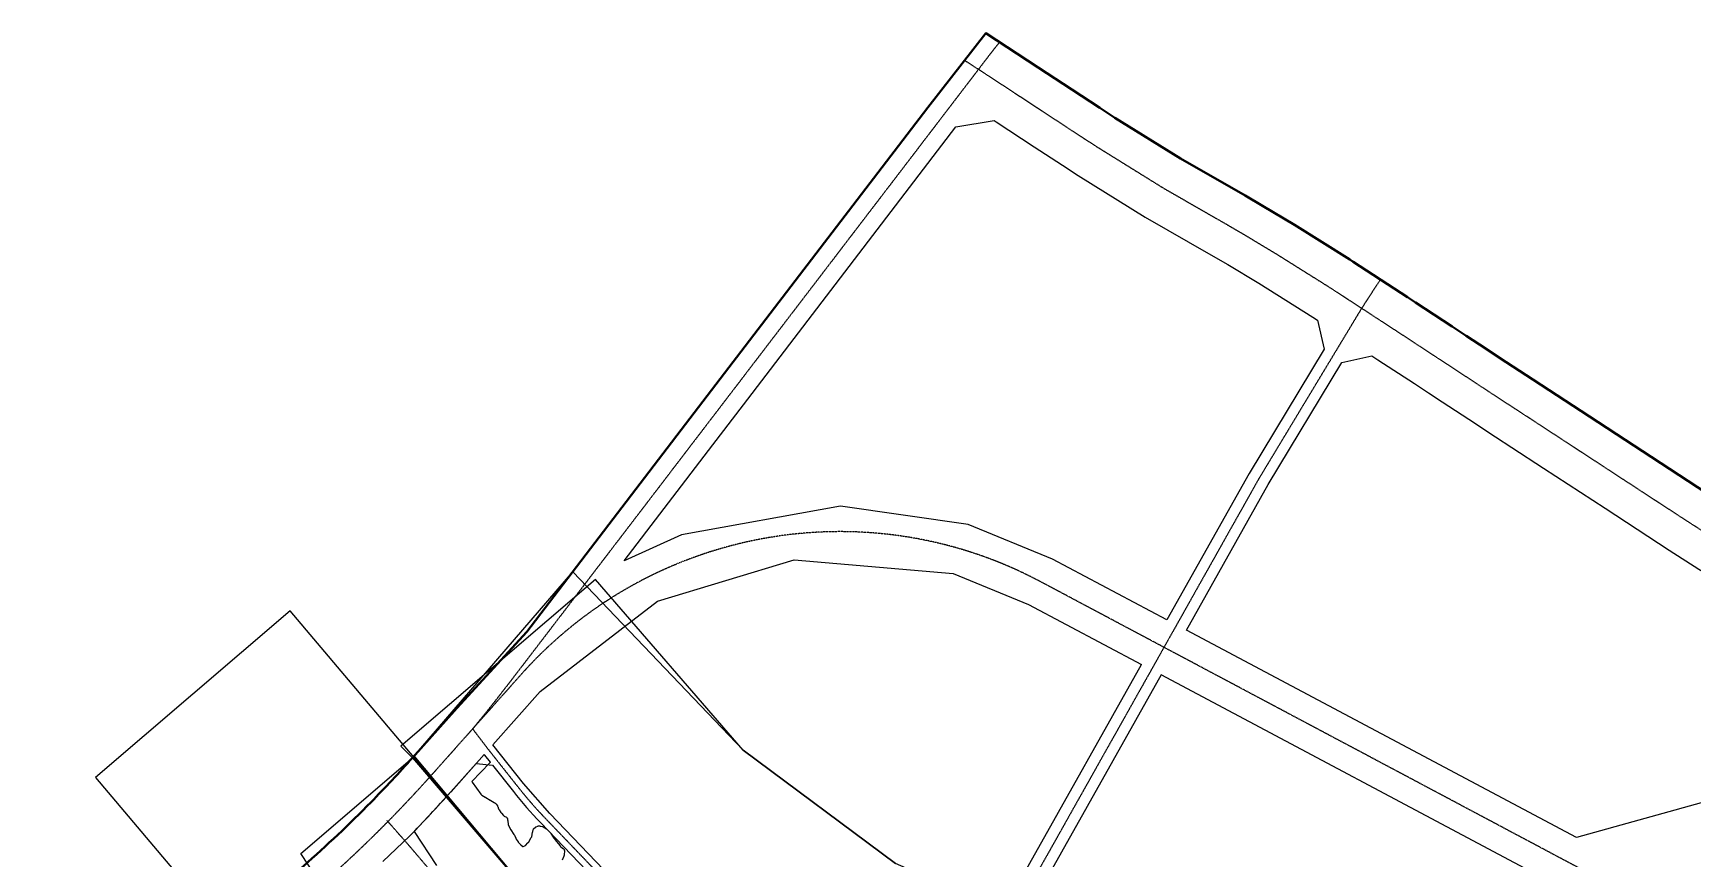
# Model space of a CAD drawing. Header units: millimetres. Extents: x -2018 to 1267, y -2136 to 2585.
# Drawn here: x -2000 to -59, y 1620 to 2585 of the extents above; entities that cross this region are included whole.
import ezdxf

# ---------------------------------------------------------------- set-up
doc = ezdxf.new("R2010")
doc.units = ezdxf.units.MM
doc.linetypes.add('DASH', pattern=[0.35, 0.25, -0.1])
for name, color, linetype in [('0block', 7, 'Continuous'), ('0river', 141, 'Continuous'), ('0river_center', 10, 'Continuous'), ('0road_center', 10, 'DASH'), ('2area_all', 7, 'Continuous'), ('2area_down', 7, 'Continuous'), ('2area_up', 7, 'Continuous')]:
    doc.layers.add(name, color=color, linetype=linetype)
doc.layers.add('0edge', color=40, linetype='Continuous', lineweight=40)

msp = doc.modelspace()

# ---------------------------------------------------------------- linework, layer by layer
at = {"layer": '0block'}
for points in [[(-920.7, 2475.8), (-875.8, 2483.1), (-873.7, 2481.8), (-829, 2452.5), (-796.2, 2431), (-777.6, 2418.9), (-699.1, 2370.2), (-622.5, 2326.1), (-602.6, 2314.6), (-566.3, 2292.8), (-503, 2253.1), (-497.8, 2249.7), (-490, 2215.8), (-577.7, 2070.4), (-674.1, 1899.2), (-807.6, 1970.2), (-906.2, 2010.5), (-1055.8, 2032.2), (-1241.9, 1998.7), (-1309, 1968.2), (-1210.3, 2097.1), (-1164.3, 2157.3)], [(-651.1, 1887), (-555.3, 2057.3), (-469.2, 2200.1), (-434.1, 2208.1), (-426.9, 2203.4), (-384.1, 2175.4), (-367.6, 2164.5), (-351.8, 2154.1), (-320.5, 2133.7), (-289.3, 2113.2), (-270.1, 2100.8), (-233.2, 2076.7), (-161, 2029.6), (-86.1, 1980.6), (-51.4, 1958.4), (-20.8, 1940), (25.7, 1914.3), (55.2, 1899.6), (67.5, 1857.2), (-34.7, 1689), (-194.7, 1644.4)]]:
    msp.add_lwpolyline(points, close=True, dxfattribs=at)
msp.add_lwpolyline([(-996.2, 1378.5), (-1195, 1492.2), (-1305.8, 1578.6), (-1395.9, 1672.4), (-1426.7, 1707.6), (-1462.6, 1752.9), (-1407.2, 1815.1), (-1269.9, 1921), (-1110.1, 1969.2), (-923.9, 1953.2), (-835.8, 1917.2), (-703.5, 1846.9)], dxfattribs=at)
at = {"layer": '0block', "color": 7}
msp.add_lwpolyline([(-996.2, 1378.5), (-988.6, 1374.8), (-965, 1382.2), (-703.5, 1846.9)], dxfattribs=at)
msp.add_lwpolyline([(-680.5, 1834.7), (-940.5, 1372.7), (-932.7, 1347.7), (-358.9, 1069.7, 0.034467), (-295.4, 1045.9), (-275.5, 1039.9, 0.050788), (-179.4, 1021.6), (-163.2, 1312.3), (-161.5, 1335.8), (-159, 1359.5), (-155.7, 1383.1), (-151.7, 1406.6), (-149.3, 1418.3), (-224.7, 1592.4)], format="xyb", close=True, dxfattribs=at)
msp.add_lwpolyline([(-1591.2, 1616.5), (-1560.2, 1646, 0.011583), (-1511.8, 1697.8), (-1482, 1731.2), (-1463.1, 1729.3), (-1438.5, 1698.3, 0.023745), (-1406.8, 1662), (-1316.7, 1568.2, 0.071647)], format="xyb", dxfattribs=at)
at = {"layer": '0edge'}
msp.add_lwpolyline([(-42.7, 2047.8), (-117.3, 2096.5), (-189.5, 2143.7), (-226.5, 2167.9), (-245.6, 2180.2), (-276.7, 2200.6), (-307.9, 2221), (-323.6, 2231.4), (-340.2, 2242.3), (-383.1, 2270.3), (-392.4, 2276.4), (-456, 2317.9), (-459.9, 2320.5), (-524.4, 2361), (-562, 2383.5), (-582.4, 2395.4), (-658, 2438.9), (-734.7, 2486.4), (-752.5, 2498), (-785.1, 2519.4), (-824.5, 2545.2), (-885.8, 2585.3), (-953.7, 2498.4), (-1191.4, 2187.7), (-1237.3, 2127.8), (-1422.9, 1885.1), (-1504.7, 1795.8), (-1556.6, 1737.7, -0.012077), (-1605.1, 1685.9, -0.03706), (-1768.7, 1542.4, -0.004072)], format="xyb", dxfattribs=at)
at = {"layer": '0river'}
msp.add_lwpolyline([(-1528.2, 1611.7), (-1554.2, 1651.5), (-1554.3, 1652), (-1554, 1652.4), (-1533, 1674.5), (-1532.7, 1674.8), (-1532.3, 1675.2), (-1512.1, 1697.4), (-1511.8, 1697.8), (-1511.5, 1698.1), (-1472.9, 1741.4), (-1472.5, 1741.2), (-1472.2, 1740.9), (-1465.7, 1732.6), (-1465.5, 1732.2), (-1465.9, 1731.8), (-1487, 1709.9), (-1486.8, 1709.4), (-1476.6, 1695.2), (-1476.3, 1694.8), (-1476, 1694.4), (-1475.6, 1694.2), (-1471.7, 1691.8), (-1471.3, 1691.5), (-1470.9, 1691.3), (-1465.7, 1688.2), (-1465.3, 1688), (-1464.8, 1687.7), (-1460.9, 1685.5), (-1460.5, 1685.2), (-1460.1, 1684.9), (-1458.9, 1684.1), (-1458.5, 1683.8), (-1458.2, 1683.3), (-1457.3, 1681.5), (-1457.1, 1681.1), (-1456.9, 1680.6), (-1455.8, 1677.9), (-1455.6, 1677.4), (-1455.3, 1677), (-1453.1, 1673.7), (-1452.8, 1673.3), (-1452.5, 1672.9), (-1450.1, 1670.3), (-1449.8, 1669.9), (-1449.4, 1669.6), (-1446.7, 1668.2), (-1446.3, 1668), (-1446.1, 1667.6), (-1445.8, 1667.1), (-1445.6, 1666.7), (-1445.4, 1666.2), (-1445.3, 1664.7), (-1445.2, 1664.2), (-1445.2, 1663.7), (-1444.7, 1660.2), (-1444.6, 1659.8), (-1444.5, 1659.3), (-1442, 1654.4), (-1441.8, 1653.9), (-1441.5, 1653.5), (-1437.9, 1648.1), (-1437.6, 1647.7), (-1437.3, 1647.3), (-1435.7, 1643.6), (-1435.5, 1643.2), (-1435.2, 1642.7), (-1433.1, 1639.3), (-1432.9, 1638.9), (-1432.6, 1638.5), (-1430, 1635.9), (-1427.6, 1634), (-1427.2, 1634.1), (-1425.3, 1634.8), (-1424.8, 1635), (-1424.4, 1635.3), (-1421.6, 1638.1), (-1421.2, 1638.5), (-1420.9, 1638.8), (-1417.6, 1644.4), (-1417.3, 1644.8), (-1417.1, 1645.3), (-1416, 1650.7), (-1415.9, 1651.2), (-1415.8, 1651.7), (-1415.2, 1653.6), (-1415.1, 1654.1), (-1414.9, 1654.5), (-1412.6, 1656.5), (-1412.2, 1656.8), (-1411.9, 1657.1), (-1410, 1657.8), (-1409.5, 1658), (-1409, 1658), (-1408, 1658.1), (-1407.5, 1658), (-1407, 1657.9), (-1404.6, 1657.2), (-1404.1, 1657.1), (-1403.7, 1656.9), (-1399.8, 1654.5), (-1399.4, 1654.3), (-1399, 1653.9), (-1395.2, 1650), (-1394.9, 1649.6), (-1394.6, 1649.2), (-1392.7, 1646.2), (-1392.5, 1645.8), (-1392.2, 1645.4), (-1387.9, 1639.9), (-1387.6, 1639.5), (-1384.2, 1635.2), (-1383.9, 1634.8), (-1383.6, 1634.4), (-1380.9, 1632.2), (-1380.5, 1631.8), (-1380.1, 1631.5), (-1379.5, 1630.7), (-1379.2, 1630.3), (-1379, 1629.9), (-1378.8, 1628.9), (-1378.7, 1628.4), (-1378.7, 1627.9), (-1379, 1625.4), (-1379, 1624.9), (-1379.1, 1624.4), (-1379.3, 1623.5), (-1379.4, 1623), (-1379.6, 1622.5), (-1381.4, 1617.8)], dxfattribs=at)
at = {"layer": '0river_center'}
msp.add_lwpolyline([(-1556.6, 1737.7), (-1375.6, 1526.3), (-1143.3, 1353.1), (-492.1, 1068.3), (-251.1, 968.4), (-77, 945.3), (157.7, 945.3), (324.2, 900.1), (397.9, 820.8), (443.4, 599.8), (468.5, 418.9), (531.2, 220.6), (670.3, 69), (687.4, -4), (571.2, -171.8), (493.7, -316.1), (448.4, -510.1), (463.9, -832.2), (446.3, -1067.5), (343.2, -1386.7), (323.9, -1559.9), (387.6, -1785.3), (396.7, -1931.1), (385.9, -2048.1)], dxfattribs=at)
at = {"layer": '0road_center'}
for points in [[(-869.7, 2574.8, 0.008352), (-894.3, 2543.1)], [(-894.3, 2543.1), (-1446.5, 1821.3, -0.009957), (-1486.2, 1771.5, -0.009957)], [(-77.2, 1548), (-821.7, 1943.7, 0.34562), (-1429.6, 1835.1), (-1534.2, 1717.7, -0.053242), (-1770.3, 1503.9), (-2000.4, 1336.2)], [(-1486.2, 1771.5), (-1468.9, 1748.8), (-1432.6, 1702.9, 0.023745), (-1401.4, 1667.2), (-1311.2, 1573.4, 0.071647), (-1198.8, 1485.6), (-999.7, 1371.8), (-362.1, 1062.9, 0.034512), (-297.5, 1038.7), (-277.7, 1032.8, 0.064788), (-152.8, 1012.6), (-95.4, 1009.7), (-85.3, 1010.4), (-70.8, 1011.7), (-64.7, 1012), (-56.7, 1012.6)], [(-1486.2, 1771.5), (-1468.9, 1748.8), (-1432.6, 1702.9, 0.023745), (-1401.4, 1667.2), (-1311.2, 1573.4, 0.071647), (-1198.8, 1485.6), (-999.7, 1371.8), (-362.1, 1062.9, 0.034512), (-297.5, 1038.7), (-277.7, 1032.8, 0.064788), (-152.8, 1012.6), (-95.4, 1009.7), (-85.3, 1010.4), (-70.8, 1011.7), (-64.7, 1012), (-56.7, 1012.6)]]:
    msp.add_lwpolyline(points, format="xyb", dxfattribs=at)
for points in [[(-908.7, 2552.4), (-910.6, 2553.6), (-908.7, 2552.4), (-881.4, 2534.7), (-851.8, 2515.3), (-807, 2485.9), (-774.4, 2464.5), (-756.1, 2452.7), (-678.5, 2404.5), (-602.4, 2360.8), (-582.3, 2349.1), (-545.4, 2326.9), (-481.5, 2286.8), (-425.1, 2250), (-405, 2236.9), (-362.2, 2208.8), (-345.6, 2198), (-329.8, 2187.6), (-298.6, 2167.1), (-267.4, 2146.7), (-248.3, 2134.3), (-211.4, 2110.2), (-139.2, 2063), (-64.4, 2014.2), (-30.3, 1992.4)], [(-910.6, 2553.6), (-908.7, 2552.4), (-881.4, 2534.7), (-851.8, 2515.3), (-807, 2485.9), (-774.4, 2464.5), (-756.1, 2452.7), (-678.5, 2404.5), (-602.4, 2360.8), (-582.3, 2349.1), (-545.4, 2326.9), (-481.5, 2286.8), (-425.1, 2250), (-405, 2236.9), (-362.2, 2208.8), (-345.6, 2198), (-329.8, 2187.6), (-298.6, 2167.1), (-267.4, 2146.7), (-248.3, 2134.3), (-211.4, 2110.2), (-139.2, 2063), (-64.4, 2014.2), (-30.3, 1992.4)], [(-424.2, 2297.1), (-446, 2263.6), (-566.5, 2063.9), (-962.9, 1359.4)], [(-424.2, 2297.1), (-446, 2263.6), (-566.5, 2063.9), (-962.9, 1359.4)], [(-1527.6, 1596.3), (-1561.8, 1636.5), (-1586.4, 1664.4)], [(-1527.6, 1596.3), (-1561.8, 1636.5), (-1586.4, 1664.4)]]:
    msp.add_lwpolyline(points, dxfattribs=at)
at = {"layer": '2area_all'}
msp.add_lwpolyline([(-1522.9, 1376.2), (-1687.2, 1625.9), (-1556.6, 1737.7), (-1369.1, 1955.4), (-1169.5, 1746.8), (-991.6, 1614.1)], dxfattribs=at)
at = {"layer": '2area_down'}
for points in [[(157.7, 945.3), (-77, 945.3), (-251.1, 968.4), (-492.1, 1068.3), (-1143.3, 1353.1), (-1375.6, 1526.3), (-1699.7, 1909.7), (-1927.6, 1714.6), (-1581.8, 1305.8), (-1295.1, 1092), (-609.6, 792.3), (-329.7, 676.2), (-96.8, 645.3), (117.7, 645.3)], [(385.9, -2048.1), (396.7, -1931.1), (387.6, -1785.3), (323.9, -1559.9), (343.2, -1386.7), (446.3, -1067.5), (463.9, -832.2), (448.4, -510.1), (493.7, -316.1), (571.2, -171.8), (687.4, -4), (670.3, 69), (531.2, 220.6), (468.5, 418.9), (443.4, 599.8), (397.9, 820.8), (324.2, 900.1), (157.7, 945.3), (-77, 945.3), (-251.1, 968.4), (-492.1, 1068.3), (-1143.3, 1353.1), (-1375.6, 1526.3), (-1554.6, 1740)]]:
    msp.add_lwpolyline(points, dxfattribs=at)
at = {"layer": '2area_up'}
msp.add_lwpolyline([(-57.2, 1245.3), (-172.6, 1260.6), (-374.5, 1344.3), (-991.6, 1614.1), (-1169.5, 1746.8), (-1342.3, 1946.3), (-1570.2, 1751.2), (-1556.6, 1737.7), (-1375.6, 1526.3), (-1143.3, 1353.1), (-492.1, 1068.3), (-251.1, 968.4), (-77, 945.3), (157.7, 945.3)], dxfattribs=at)

doc.saveas('drawing.dxf')
